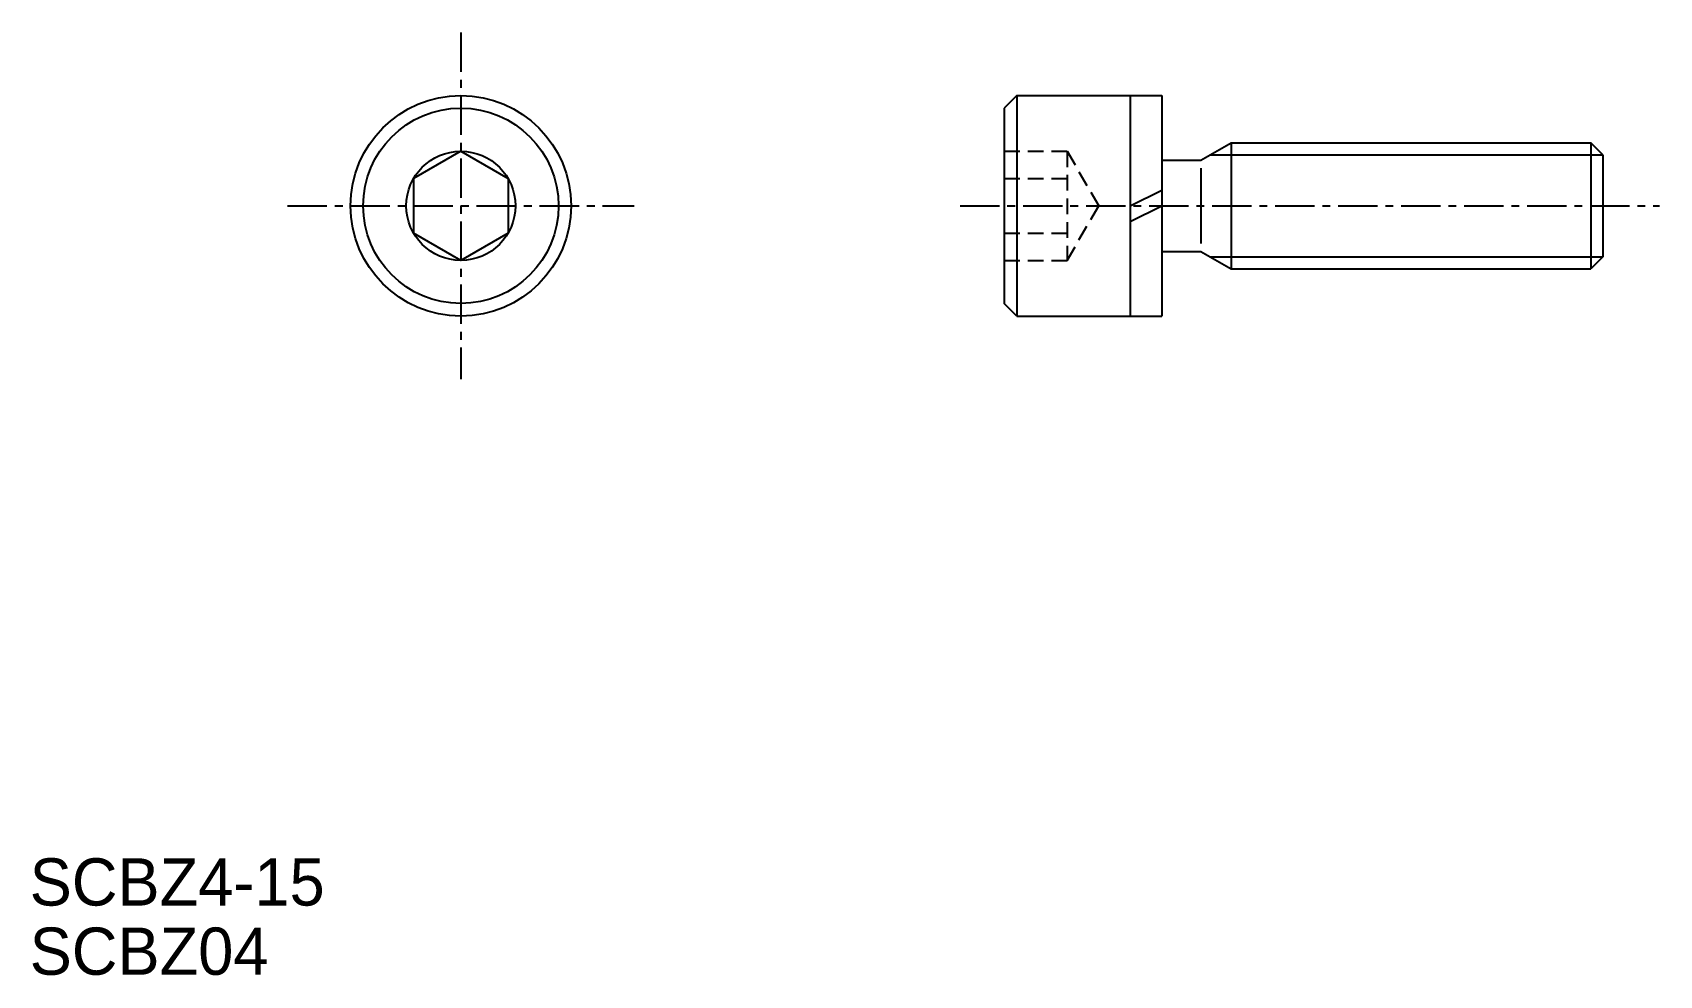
# Model space of a CAD drawing. Extents: x 1.8 to 53.4, y -6.1 to 23.8.
import ezdxf

# ---------------------------------------------------------------- set-up
doc = ezdxf.new("R2010")
doc.units = 0
doc.linetypes.add('CENTER', pattern=[2, 1.25, -0.25, 0.25, -0.25])
doc.linetypes.add('DASHED', pattern=[0.75, 0.5, -0.25])
doc.layers.get('0').update_dxf_attribs({"linetype": 'CONTINUOUS'})
doc.layers.add('CENTER', color=1, linetype='CENTER')

msp = doc.modelspace()

# ---------------------------------------------------------------- linework, layer by layer
at = {"color": 7, "linetype": 'CONTINUOUS'}
for p, q in [((33.044, 21.826), (32.644, 21.426)), ((33.044, 21.826), (37.644, 21.826)), ((33.044, 21.826), (33.044, 14.826)), ((36.644, 21.826), (36.644, 14.826)), ((37.644, 21.826), (37.644, 14.826)), ((32.644, 21.426), (32.644, 15.226)), ((38.891, 19.776), (39.844, 20.326)), ((39.844, 20.326), (51.265, 20.326)), ((39.844, 20.326), (39.844, 16.326)), ((51.265, 20.326), (51.265, 16.326)), ((51.644, 19.947), (51.265, 20.326)), ((15.399, 20.058), (13.899, 19.192)), ((15.399, 20.058), (16.899, 19.192)), ((37.644, 19.776), (38.891, 19.776)), ((51.644, 19.947), (51.644, 16.705)), ((13.899, 19.192), (13.899, 17.46)), ((16.899, 19.192), (16.899, 17.46)), ((38.891, 19.526), (38.891, 17.126)), ((36.644, 18.326), (37.644, 18.826)), ((36.644, 17.826), (37.644, 18.326)), ((15.399, 16.594), (13.899, 17.46)), ((16.899, 17.46), (15.399, 16.594)), ((16.524, 17.243), (16.524, 17.243)), ((16.149, 17.027), (16.149, 17.027)), ((37.644, 16.876), (38.891, 16.876)), ((38.891, 16.876), (39.844, 16.326)), ((51.644, 16.705), (51.265, 16.326)), ((39.844, 16.326), (51.265, 16.326)), ((33.044, 14.826), (32.644, 15.226)), ((33.044, 14.826), (37.644, 14.826))]:
    msp.add_line(p, q, dxfattribs=at)
at = {"color": 3, "linetype": 'DASHED'}
for p, q in [((32.644, 20.058), (34.644, 20.058)), ((34.644, 20.058), (34.644, 16.594)), ((34.644, 20.058), (35.644, 18.326)), ((32.644, 19.192), (34.644, 19.192)), ((34.644, 16.594), (35.644, 18.326)), ((32.644, 17.46), (34.644, 17.46)), ((32.644, 16.594), (34.644, 16.594))]:
    msp.add_line(p, q, dxfattribs=at)
at = {"color": 3, "linetype": 'CONTINUOUS'}
for p, q in [((39.187, 19.947), (51.644, 19.947)), ((39.187, 16.705), (51.644, 16.705))]:
    msp.add_line(p, q, dxfattribs=at)
at = {"color": 7, "linetype": 'CONTINUOUS'}
for radius in [3.5, 3.1, 1.732]:
    msp.add_circle((15.399, 18.326), radius, dxfattribs=at)
at = {"layer": 'CENTER', "color": 1, "linetype": 'CENTER'}
for p, q in [((15.399, 23.826), (15.399, 12.826)), ((9.899, 18.326), (20.899, 18.326)), ((31.244, 18.326), (53.444, 18.326))]:
    msp.add_line(p, q, dxfattribs=at)

# ---------------------------------------------------------------- texts
at = {"color": 7, "linetype": 'CONTINUOUS'}
for s, p in [('SCBZ4-15', (1.712, -3.884)), ('SCBZ04', (1.712, -6.081))]:
    msp.add_text(s, height=1.5, dxfattribs=at).set_placement(p)

doc.saveas('drawing.dxf')
